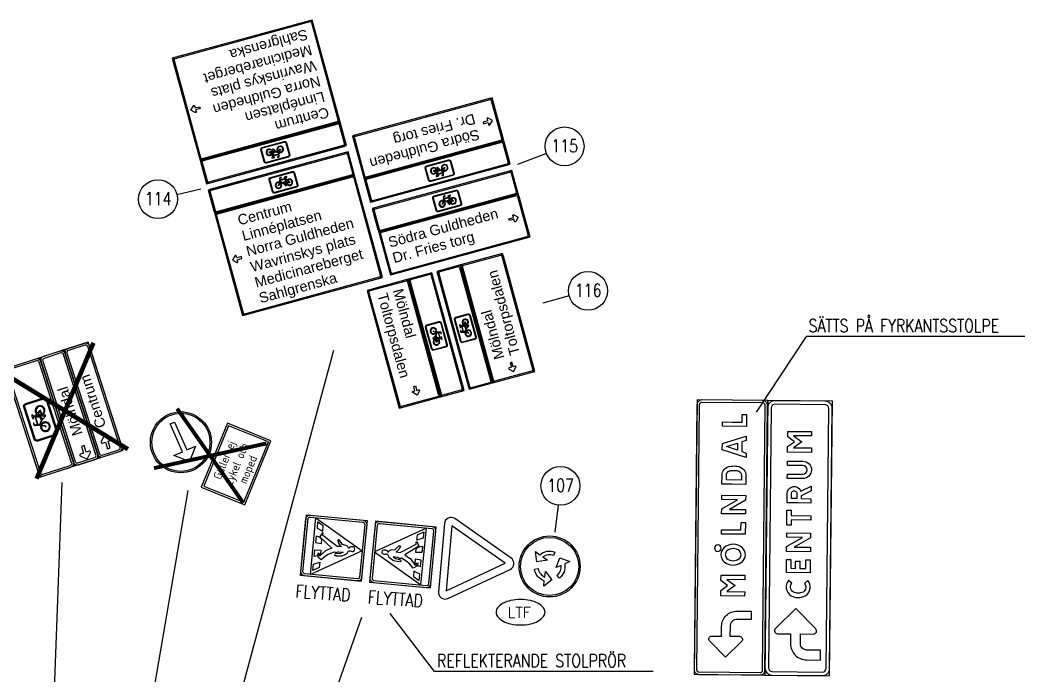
# Model space of a CAD drawing. Header units: metres. Extents: x 148128 to 148845, y 6395399 to 6395651.
# Drawn here: x 148208.1 to 148285.9, y 6395519.6 to 6395570.3 of the extents above; entities that cross this region are included whole.
import ezdxf
from ezdxf.enums import TextEntityAlignment as Align

# ---------------------------------------------------------------- set-up
doc = ezdxf.new("R2010")
doc.units = ezdxf.units.M
doc.layers.add('M-BEF-SKYLTAR', color=4, linetype='Continuous')
doc.layers.add('M-SKYLTAR', color=3, linetype='Continuous')
doc.styles.add('ISO', font='iso.shx', dxfattribs={"height": 2.5})
doc.styles.add('ROMAND', font='romand')
doc.styles.add('SIMPLEX8', font='simplex.shx', dxfattribs={"width": 0.8})
doc.styles.add('TRAFIKAN', font='')
doc.styles.get('TRAFIKAN').set_extended_font_data('Swis721 BdOul BT')

# ---------------------------------------------------------------- blocks, each defined once
blk = doc.blocks.new('Skyltnr')
at = {"color": 3, "transparency": 16777216}
blk.add_circle((0, 0), 1.506, dxfattribs=at)
at = {"color": 1, "transparency": 16777216, "style": 'SIMPLEX8', "width": 0.8}
blk.add_attdef('NR', text='', height=1, rotation=0, dxfattribs=at).set_placement((0.015, -0.459), align=Align.CENTER)
blk = doc.blocks.new('A$C2CAA603E')
for points in [[(0, 0), (5.471, -0.056), (5.688, 21.187), (0.218, 21.243)], [(5.471, -0.056), (10.475, -0.107), (10.692, 21.136), (5.688, 21.187)], [(2.957, 19.532), (3.706, 19.525), (3.712, 20.111), (4.049, 20.107), (4.039, 19.185), (2.194, 19.204), (2.198, 19.54)], [(9.076, 17.521), (9.072, 17.184), (7.227, 17.203), (7.231, 17.627), (7.756, 18.001), (7.239, 18.387), (7.244, 18.81), (9.089, 18.791), (9.085, 18.455), (7.692, 18.469), (8.327, 17.995), (7.683, 17.535)], [(2.181, 17.879), (4.032, 18.447), (4.028, 18.093), (3.691, 17.99), (3.683, 17.238), (4.018, 17.128), (4.015, 16.775), (2.176, 17.38)], [(3.348, 17.349), (2.504, 17.626), (3.353, 17.887)], [(2.125, 12.43), (2.129, 12.81), (3.363, 13.514), (2.136, 13.527), (2.139, 13.863), (3.985, 13.844), (3.981, 13.479), (2.721, 12.761), (3.974, 12.748), (3.97, 12.411)], [(7.513, 12.283), (9.022, 12.267), (9.019, 11.931), (7.51, 11.946), (7.506, 11.534), (7.169, 11.537), (7.181, 12.699), (7.517, 12.695)], [(2.872, 11.185), (3.621, 11.177), (3.627, 11.764), (3.963, 11.76), (3.954, 10.837), (2.109, 10.856), (2.112, 11.193)], [(7.148, 9.513), (7.152, 9.893), (8.386, 10.597), (7.16, 10.609), (7.163, 10.946), (9.008, 10.927), (9.005, 10.562), (7.745, 9.843), (8.997, 9.83), (8.994, 9.494)], [(7.132, 7.874), (7.142, 8.883), (7.478, 8.88), (7.471, 8.207), (7.841, 8.203), (7.846, 8.768), (8.183, 8.764), (8.177, 8.2), (8.644, 8.195), (8.651, 8.868), (8.987, 8.864), (8.977, 7.855)], [(3.908, 6.392), (3.905, 6.056), (2.06, 6.075), (2.064, 6.498), (2.589, 6.873), (2.072, 7.258), (2.076, 7.681), (3.921, 7.662), (3.918, 7.326), (2.525, 7.34), (3.16, 6.867), (2.515, 6.407)]]:
    blk.add_lwpolyline(points, close=True)
for points in [[(0.369, -0.004), (5.102, -0.052, 0.414214), (5.475, 0.313), (5.685, 20.818, 0.414214), (5.319, 21.191), (0.587, 21.239, 0.414214), (0.214, 20.874), (0.004, 0.369, 0.414214)], [(0.371, 0.181), (5.104, 0.132, 0.414214), (5.29, 0.315), (5.5, 20.82, 0.414214), (5.317, 21.006), (0.585, 21.055, 0.414214), (0.398, 20.872), (0.188, 0.367, 0.414214)], [(6.024, -0.062), (9.921, -0.102, 0.414214), (10.48, 0.446), (10.687, 20.582, 0.414214), (10.139, 21.141), (6.242, 21.181, 0.414214), (5.683, 20.633), (5.476, 0.498, 0.414214)], [(6.027, 0.215), (9.924, 0.175, 0.414214), (10.204, 0.449), (10.41, 20.585, 0.414214), (10.136, 20.865), (6.239, 20.905, 0.414214), (5.959, 20.631), (5.753, 0.495, 0.414214)], [(8.411, 16.166), (7.217, 16.178), (7.22, 16.514), (8.414, 16.502, -1), (8.4, 15.156), (7.206, 15.168), (7.21, 15.505), (8.404, 15.492, 1)], [(2.148, 14.721), (2.156, 15.426, -0.181102), (2.312, 15.848, -0.204724), (2.836, 16.114, -0.062992), (3.335, 16.109, -0.188976), (3.842, 15.832, -0.188976), (4.001, 15.407), (3.994, 14.702), (2.908, 14.713)], [(3.66, 15.042), (2.488, 15.054), (2.492, 15.425, -0.184923), (2.568, 15.63, -0.211264), (2.865, 15.779, -0.064681), (3.291, 15.775, -0.193162), (3.588, 15.611, -0.194432), (3.664, 15.412)], [(9.046, 14.574), (9.042, 14.194), (8.289, 13.811), (8.287, 13.605), (9.036, 13.597), (9.032, 13.261), (8.055, 13.271), (7.187, 13.279), (7.194, 13.996, -0.83831), (8.259, 14.174)], [(7.95, 13.608), (7.527, 13.613), (7.531, 13.992, -1), (7.954, 13.988)], [(2.076, 9.771, 1), (1.566, 9.776, 1)], [(3.715, 8.712, 0.212598), (3.959, 9.252, 0.212598), (3.726, 9.798, 0.181102), (3.023, 10.065, 0.181102), (2.315, 9.812, 0.212598), (2.071, 9.272, 0.212598), (2.304, 8.726, 0.181102), (3.007, 8.459, 0.181102)], [(2.536, 9.558, 0.210932), (2.407, 9.268, 0.210932), (2.53, 8.976, 0.180063), (3.01, 8.795, 0.180063), (3.494, 8.966, 0.210932), (3.623, 9.256, 0.210932), (3.5, 9.548, 0.180063), (3.02, 9.729, 0.180063)], [(7.301, 7.264, 0.204724), (7.11, 6.669, 0.228346), (7.516, 6.068, 0.125984), (8.036, 5.943, 0.125984), (8.58, 6.068, 0.251969), (8.977, 6.661, 0.204724), (8.799, 7.249), (8.541, 7.032, -0.206011), (8.642, 6.695, -0.252202), (8.424, 6.366, -0.127535), (8.038, 6.28, -0.125843), (7.68, 6.362, -0.220223), (7.444, 6.709, -0.199847), (7.555, 7.044)], [(1.201, 2.569, -0.668179), (1.368, 2.961), (2.115, 2.953), (2.122, 3.713, -0.414214), (3.329, 4.895), (4.414, 4.884), (4.407, 4.232), (3.322, 4.243, 0.414214), (2.774, 3.706), (2.766, 2.946), (3.513, 2.939, -0.668179), (3.671, 2.544), (2.424, 1.321)], [(7.863, 5.084), (6.286, 3.54, 0.668179), (6.445, 3.145), (7.463, 3.134), (7.455, 2.375, 0.414214), (8.691, 1.113), (9.776, 1.102), (9.784, 1.862), (8.698, 1.873, -0.414214), (8.215, 2.367), (8.223, 3.127), (9.241, 3.116, 0.668179), (9.408, 3.508)]]:
    blk.add_lwpolyline(points, format="xyb", close=True)
blk = doc.blocks.new('*U21')
for points in [[(0.194, 9.333), (0.194, 7.445), (11.416, 7.445), (11.416, 9.333)], [(0.194, 7.445), (0.194, -0.746), (11.416, -0.746), (11.416, 7.445)]]:
    blk.add_lwpolyline(points, close=True)
for points in [[(0.194, 9.125), (0.194, 7.653, 0.414214), (0.402, 7.445), (11.208, 7.445, 0.414214), (11.416, 7.653), (11.416, 9.125, 0.414214), (11.208, 9.333), (0.402, 9.333, 0.414214)], [(0.29, 9.125), (0.29, 7.653, 0.414214), (0.402, 7.541), (11.208, 7.541, 0.414214), (11.32, 7.653), (11.32, 9.125, 0.414214), (11.208, 9.237), (0.402, 9.237, 0.414214)], [(6.123, 8.221), (6.169, 8.224, 0.906736), (6.661, 8.241), (6.672, 8.24, 0.433048), (6.414, 8.515, 0.116459), (6.299, 8.488), (6.228, 8.61), (6.254, 8.669), (6.326, 8.701, 0.804445), (6.316, 8.747, 0.009204), (6.138, 8.75, 0.801357), (6.13, 8.717, 0.02244), (6.225, 8.67), (6.199, 8.612), (5.752, 8.612), (5.786, 8.695, -0.669289), (5.846, 8.777), (5.846, 8.776), (5.895, 8.764), (5.908, 8.761), (5.915, 8.787), (5.901, 8.791), (5.853, 8.803), (5.853, 8.803, 0.606183), (5.756, 8.694), (5.668, 8.477, 0.133919), (5.537, 8.515), (5.537, 8.504, 1.642915), (5.734, 8.111), (5.742, 8.105, 0.406999), (5.691, 8.462), (5.706, 8.499), (5.977, 8.263, 0.590091), (6.055, 8.153), (6.071, 8.101), (6.054, 8.101), (6.054, 8.073), (6.124, 8.073), (6.124, 8.101), (6.1, 8.101), (6.081, 8.161, 0.253943)], [(6.043, 8.356), (6.043, 8.383), (5.973, 8.383), (5.973, 8.356), (5.993, 8.356), (6.011, 8.298, 0.069255), (5.993, 8.285), (5.717, 8.526), (5.741, 8.585), (6.187, 8.585), (6.062, 8.305, 0.083293), (6.037, 8.306), (6.022, 8.356)], [(6.214, 8.579), (6.275, 8.474, 0.20929), (6.16, 8.302, 0.04961), (6.156, 8.251), (6.121, 8.249, 0.189784), (6.088, 8.294), (6.211, 8.572)], [(5.627, 8.302, -0.315235), (5.534, 8.243, -1.002277), (5.534, 8.27, 0.30119), (5.6, 8.308), (5.648, 8.429, 28.997439), (5.671, 8.412), (5.627, 8.302)], [(6.39, 8.274), (6.301, 8.43, 0.255727), (6.207, 8.254), (6.386, 8.266)], [(6.415, 8.286, -1.581382), (6.391, 8.239), (6.21, 8.227, 3.050549), (6.324, 8.443)], [(0.194, 7.237), (0.194, -0.538, 0.414214), (0.402, -0.746), (11.208, -0.746, 0.414214), (11.416, -0.538), (11.416, 7.237, 0.414214), (11.208, 7.445), (0.402, 7.445, 0.414214)], [(0.29, 7.237), (0.29, -0.538, 0.414214), (0.402, -0.65), (11.208, -0.65, 0.414214), (11.32, -0.538), (11.32, 7.237, 0.414214), (11.208, 7.349), (0.402, 7.349, 0.414214)], [(0.859, 3.885), (0.584, 3.61), (0.859, 3.336, 0.668179), (0.946, 3.372), (0.946, 3.538), (1.307, 3.538), (1.307, 3.683), (0.946, 3.683), (0.946, 3.848, 0.668179)]]:
    blk.add_lwpolyline(points, format="xyb", close=True)
at = {"flags": 128}
for points in [[(4.948, 7.895), (4.948, 8.859, -0.414214), (5.098, 9.009), (6.84, 9.009, -0.414214), (6.99, 8.859), (6.99, 7.895, -0.414214), (6.84, 7.745), (5.098, 7.745, -0.414214)], [(4.998, 7.895), (4.998, 8.859, -0.414214), (5.098, 8.959), (6.84, 8.959, -0.414214), (6.94, 8.859), (6.94, 7.895, -0.414214), (6.84, 7.795), (5.098, 7.795, -0.414214)]]:
    blk.add_lwpolyline(points, format="xyb", close=True, dxfattribs=at)
at = {"style": 'TRAFIKAN'}
for tag, p in [('1', (1.789, 6.054)), ('2', (1.789, 4.804)), ('3', (1.789, 3.554)), ('4', (1.789, 2.304)), ('5', (1.789, 1.054)), ('6', (1.789, -0.196))]:
    blk.add_attdef(tag, p, '', height=0.8, dxfattribs=at)
blk = doc.blocks.new('*U30')
for points in [[(1.272, 9.333), (1.272, 7.445), (10.719, 7.445), (10.719, 9.333)], [(1.272, 7.445), (1.272, 4.129), (10.719, 4.129), (10.719, 7.445)]]:
    blk.add_lwpolyline(points, close=True)
for points in [[(1.272, 9.125), (1.272, 7.653, 0.414214), (1.48, 7.445), (10.511, 7.445, 0.414214), (10.719, 7.653), (10.719, 9.125, 0.414214), (10.511, 9.333), (1.48, 9.333, 0.414214)], [(1.368, 9.125), (1.368, 7.653, 0.414214), (1.48, 7.541), (10.511, 7.541, 0.414214), (10.623, 7.653), (10.623, 9.125, 0.414214), (10.511, 9.237), (1.48, 9.237, 0.414214)], [(6.237, 8.221), (6.283, 8.224, 0.906736), (6.775, 8.241), (6.786, 8.24, 0.433048), (6.528, 8.515, 0.116459), (6.413, 8.488), (6.342, 8.61), (6.368, 8.669), (6.44, 8.701, 0.804445), (6.43, 8.747, 0.009204), (6.252, 8.75, 0.801357), (6.244, 8.717, 0.02244), (6.339, 8.67), (6.313, 8.612), (5.866, 8.612), (5.899, 8.695, -0.669289), (5.96, 8.777), (5.96, 8.776), (6.009, 8.764), (6.022, 8.761), (6.029, 8.787), (6.015, 8.791), (5.967, 8.803), (5.967, 8.803, 0.606183), (5.87, 8.694), (5.782, 8.477, 0.133919), (5.651, 8.515), (5.651, 8.504, 1.642915), (5.848, 8.111), (5.856, 8.105, 0.406999), (5.805, 8.462), (5.82, 8.499), (6.091, 8.263, 0.590091), (6.169, 8.153), (6.185, 8.101), (6.168, 8.101), (6.168, 8.073), (6.238, 8.073), (6.238, 8.101), (6.214, 8.101), (6.195, 8.161, 0.253943)], [(6.157, 8.356), (6.157, 8.383), (6.087, 8.383), (6.087, 8.356), (6.107, 8.356), (6.125, 8.298, 0.069255), (6.107, 8.285), (5.831, 8.526), (5.855, 8.585), (6.301, 8.585), (6.176, 8.305, 0.083293), (6.151, 8.306), (6.136, 8.356)], [(6.328, 8.579), (6.389, 8.474, 0.20929), (6.274, 8.302, 0.04961), (6.27, 8.251), (6.235, 8.249, 0.189784), (6.202, 8.294), (6.325, 8.572)], [(5.741, 8.302, -0.315235), (5.648, 8.243, -1.002277), (5.648, 8.27, 0.30119), (5.714, 8.308), (5.762, 8.429, 28.997439), (5.785, 8.412), (5.741, 8.302)], [(6.504, 8.274), (6.415, 8.43, 0.255727), (6.321, 8.254), (6.5, 8.266)], [(6.529, 8.286, -1.581382), (6.505, 8.239), (6.324, 8.227, 3.050549), (6.438, 8.443)], [(1.272, 7.237), (1.272, 4.337, 0.414214), (1.48, 4.129), (10.511, 4.129, 0.414214), (10.719, 4.337), (10.719, 7.237, 0.414214), (10.511, 7.445), (1.48, 7.445, 0.414214)], [(1.368, 7.237), (1.368, 4.337, 0.414214), (1.48, 4.225), (10.511, 4.225, 0.414214), (10.623, 4.337), (10.623, 7.237, 0.414214), (10.511, 7.349), (1.48, 7.349, 0.414214)], [(9.834, 6.005), (10.108, 5.731), (9.834, 5.457, -0.668179), (9.747, 5.493), (9.747, 5.659), (9.386, 5.659), (9.386, 5.803), (9.747, 5.803), (9.747, 5.969, -0.668179)]]:
    blk.add_lwpolyline(points, format="xyb", close=True)
at = {"flags": 128}
for points in [[(5.062, 7.895), (5.062, 8.859, -0.414214), (5.212, 9.009), (6.954, 9.009, -0.414214), (7.104, 8.859), (7.104, 7.895, -0.414214), (6.954, 7.745), (5.212, 7.745, -0.414214)], [(5.112, 7.895), (5.112, 8.859, -0.414214), (5.212, 8.959), (6.954, 8.959, -0.414214), (7.054, 8.859), (7.054, 7.895, -0.414214), (6.954, 7.795), (5.212, 7.795, -0.414214)]]:
    blk.add_lwpolyline(points, format="xyb", close=True, dxfattribs=at)
at = {"style": 'TRAFIKAN'}
for tag, p in [('1', (1.789, 6.054)), ('2', (1.789, 4.804)), ('3', (1.789, 3.554)), ('4', (1.789, 2.304)), ('5', (1.789, 1.054)), ('6', (1.789, -0.196))]:
    blk.add_attdef(tag, p, '', height=0.8, dxfattribs=at)
blk = doc.blocks.new('*U25')
for points in [[(1.272, 9.333), (1.272, 7.445), (12.471, 7.445), (12.471, 9.333)], [(1.272, 7.445), (1.272, 4), (12.471, 4), (12.471, 7.445)]]:
    blk.add_lwpolyline(points, close=True)
for points in [[(1.272, 9.125), (1.272, 7.653, 0.414214), (1.48, 7.445), (12.263, 7.445, 0.414214), (12.471, 7.653), (12.471, 9.125, 0.414214), (12.263, 9.333), (1.48, 9.333, 0.414214)], [(1.368, 9.125), (1.368, 7.653, 0.414214), (1.48, 7.541), (12.263, 7.541, 0.414214), (12.375, 7.653), (12.375, 9.125, 0.414214), (12.263, 9.237), (1.48, 9.237, 0.414214)], [(7.173, 8.221), (7.219, 8.224, 0.906736), (7.711, 8.241), (7.722, 8.24, 0.433048), (7.464, 8.515, 0.116459), (7.349, 8.488), (7.278, 8.61), (7.304, 8.669), (7.376, 8.701, 0.804445), (7.366, 8.747, 0.009204), (7.188, 8.75, 0.801357), (7.18, 8.717, 0.02244), (7.275, 8.67), (7.249, 8.612), (6.802, 8.612), (6.836, 8.695, -0.669289), (6.896, 8.777), (6.896, 8.776), (6.945, 8.764), (6.958, 8.761), (6.965, 8.787), (6.951, 8.791), (6.903, 8.803), (6.903, 8.803, 0.606183), (6.806, 8.694), (6.718, 8.477, 0.133919), (6.588, 8.515), (6.588, 8.504, 1.642915), (6.784, 8.111), (6.792, 8.105, 0.406999), (6.741, 8.462), (6.756, 8.499), (7.027, 8.263, 0.590091), (7.105, 8.153), (7.121, 8.101), (7.104, 8.101), (7.104, 8.073), (7.174, 8.073), (7.174, 8.101), (7.15, 8.101), (7.131, 8.161, 0.253943)], [(7.093, 8.356), (7.093, 8.383), (7.023, 8.383), (7.023, 8.356), (7.043, 8.356), (7.061, 8.298, 0.069255), (7.044, 8.285), (6.767, 8.526), (6.791, 8.585), (7.237, 8.585), (7.112, 8.305, 0.083293), (7.087, 8.306), (7.072, 8.356)], [(7.264, 8.579), (7.325, 8.474, 0.20929), (7.21, 8.302, 0.04961), (7.206, 8.251), (7.171, 8.249, 0.189784), (7.138, 8.294), (7.261, 8.572)], [(6.677, 8.302, -0.315235), (6.584, 8.243, -1.002277), (6.584, 8.27, 0.30119), (6.65, 8.308), (6.699, 8.429, 28.997439), (6.721, 8.412), (6.677, 8.302)], [(7.44, 8.274), (7.351, 8.43, 0.255727), (7.257, 8.254), (7.436, 8.266)], [(7.465, 8.286, -1.581382), (7.441, 8.239), (7.26, 8.227, 3.050549), (7.374, 8.443)], [(1.272, 7.237), (1.272, 4.208, 0.414214), (1.48, 4), (12.263, 4, 0.414214), (12.471, 4.208), (12.471, 7.237, 0.414214), (12.263, 7.445), (1.48, 7.445, 0.414214)], [(1.368, 7.237), (1.368, 4.208, 0.414214), (1.48, 4.096), (12.263, 4.096, 0.414214), (12.375, 4.208), (12.375, 7.237, 0.414214), (12.263, 7.349), (1.48, 7.349, 0.414214)], [(11.717, 5.989), (11.991, 5.715), (11.717, 5.44, -0.668179), (11.63, 5.477), (11.63, 5.642), (11.268, 5.642), (11.268, 5.787), (11.63, 5.787), (11.63, 5.953, -0.668179)]]:
    blk.add_lwpolyline(points, format="xyb", close=True)
at = {"flags": 128}
for points in [[(5.998, 7.895), (5.998, 8.859, -0.414214), (6.148, 9.009), (7.89, 9.009, -0.414214), (8.04, 8.859), (8.04, 7.895, -0.414214), (7.89, 7.745), (6.148, 7.745, -0.414214)], [(6.048, 7.895), (6.048, 8.859, -0.414214), (6.148, 8.959), (7.89, 8.959, -0.414214), (7.99, 8.859), (7.99, 7.895, -0.414214), (7.89, 7.795), (6.148, 7.795, -0.414214)]]:
    blk.add_lwpolyline(points, format="xyb", close=True, dxfattribs=at)
at = {"style": 'TRAFIKAN'}
for tag, p in [('1', (1.789, 6.054)), ('2', (1.789, 4.804)), ('3', (1.789, 3.554)), ('4', (1.789, 2.304)), ('5', (1.789, 1.054)), ('6', (1.789, -0.196))]:
    blk.add_attdef(tag, p, '', height=0.8, dxfattribs=at)
blk = doc.blocks.new('*U31')
for points in [[(0.156, 9.333), (0.156, 7.445), (9.62, 7.445), (9.62, 9.333)], [(0.156, 7.445), (0.156, 4.063), (9.62, 4.063), (9.62, 7.445)]]:
    blk.add_lwpolyline(points, close=True)
for points in [[(0.156, 9.125), (0.156, 7.653, 0.414214), (0.364, 7.445), (9.412, 7.445, 0.414214), (9.62, 7.653), (9.62, 9.125, 0.414214), (9.412, 9.333), (0.364, 9.333, 0.414214)], [(0.252, 9.125), (0.252, 7.653, 0.414214), (0.364, 7.541), (9.412, 7.541, 0.414214), (9.524, 7.653), (9.524, 9.125, 0.414214), (9.412, 9.237), (0.364, 9.237, 0.414214)], [(4.946, 8.215), (4.992, 8.218, 0.906736), (5.484, 8.235), (5.495, 8.234, 0.433048), (5.237, 8.509, 0.116459), (5.122, 8.481), (5.051, 8.604), (5.077, 8.662), (5.149, 8.695, 0.804445), (5.139, 8.741, 0.009204), (4.961, 8.744, 0.801357), (4.952, 8.711, 0.02244), (5.048, 8.664), (5.022, 8.606), (4.575, 8.606), (4.608, 8.689, -0.669289), (4.669, 8.77), (4.669, 8.77), (4.718, 8.758), (4.731, 8.755), (4.738, 8.781), (4.724, 8.785), (4.676, 8.797), (4.676, 8.797, 0.606183), (4.578, 8.688), (4.491, 8.471, 0.133919), (4.36, 8.509), (4.36, 8.498, 1.642915), (4.556, 8.105), (4.565, 8.099, 0.406999), (4.514, 8.455), (4.529, 8.492), (4.8, 8.257, 0.590091), (4.878, 8.147), (4.894, 8.094), (4.877, 8.094), (4.877, 8.067), (4.947, 8.067), (4.947, 8.094), (4.923, 8.094), (4.904, 8.155, 0.253943)], [(4.866, 8.35), (4.866, 8.377), (4.796, 8.377), (4.796, 8.35), (4.816, 8.35), (4.834, 8.291, 0.069255), (4.816, 8.279), (4.54, 8.519), (4.564, 8.579), (5.01, 8.579), (4.885, 8.298, 0.083293), (4.86, 8.3), (4.845, 8.35)], [(5.037, 8.573), (5.098, 8.468, 0.20929), (4.983, 8.296, 0.04961), (4.979, 8.245), (4.944, 8.242, 0.189784), (4.911, 8.288), (5.034, 8.566)], [(4.45, 8.296, -0.315235), (4.357, 8.236, -1.002277), (4.357, 8.264, 0.30119), (4.422, 8.302), (4.471, 8.423, 28.997439), (4.494, 8.406), (4.45, 8.296)], [(5.213, 8.268), (5.123, 8.423, 0.255727), (5.03, 8.248), (5.209, 8.26)], [(5.238, 8.28, -1.581382), (5.214, 8.233), (5.032, 8.221, 3.050549), (5.147, 8.437)], [(0.156, 7.237), (0.156, 4.271, 0.414214), (0.364, 4.063), (9.412, 4.063, 0.414214), (9.62, 4.271), (9.62, 7.237, 0.414214), (9.412, 7.445), (0.364, 7.445, 0.414214)], [(0.252, 7.237), (0.252, 4.271, 0.414214), (0.364, 4.159), (9.412, 4.159, 0.414214), (9.524, 4.271), (9.524, 7.237, 0.414214), (9.412, 7.349), (0.364, 7.349, 0.414214)], [(0.857, 5.932), (0.583, 5.658), (0.857, 5.384, 0.668179), (0.944, 5.42), (0.944, 5.586), (1.306, 5.586), (1.306, 5.73), (0.944, 5.73), (0.944, 5.896, 0.668179)]]:
    blk.add_lwpolyline(points, format="xyb", close=True)
at = {"flags": 128}
for points in [[(3.771, 7.889), (3.771, 8.853, -0.414214), (3.921, 9.003), (5.663, 9.003, -0.414214), (5.813, 8.853), (5.813, 7.889, -0.414214), (5.663, 7.739), (3.921, 7.739, -0.414214)], [(3.821, 7.889), (3.821, 8.853, -0.414214), (3.921, 8.953), (5.663, 8.953, -0.414214), (5.763, 8.853), (5.763, 7.889, -0.414214), (5.663, 7.789), (3.921, 7.789, -0.414214)]]:
    blk.add_lwpolyline(points, format="xyb", close=True, dxfattribs=at)
at = {"style": 'TRAFIKAN'}
for tag, p in [('1', (1.789, 6.054)), ('2', (1.789, 4.804)), ('3', (1.789, 3.554)), ('4', (1.789, 2.304)), ('5', (1.789, 1.054)), ('6', (1.789, -0.196))]:
    blk.add_attdef(tag, p, '', height=0.8, dxfattribs=at)
blk = doc.blocks.new('*U23')
for points in [[(0.096, 9.333), (0.096, 7.445), (11.294, 7.445), (11.294, 9.333)], [(0.096, 7.445), (0.096, 4), (11.294, 4), (11.294, 7.445)]]:
    blk.add_lwpolyline(points, close=True)
for points in [[(0.096, 9.125), (0.096, 7.653, 0.414214), (0.304, 7.445), (11.086, 7.445, 0.414214), (11.294, 7.653), (11.294, 9.125, 0.414214), (11.086, 9.333), (0.304, 9.333, 0.414214)], [(0.192, 9.125), (0.192, 7.653, 0.414214), (0.304, 7.541), (11.086, 7.541, 0.414214), (11.198, 7.653), (11.198, 9.125, 0.414214), (11.086, 9.237), (0.304, 9.237, 0.414214)], [(5.647, 8.225), (5.694, 8.228, 0.906736), (6.186, 8.245), (6.196, 8.244, 0.433048), (5.939, 8.518, 0.116459), (5.823, 8.491), (5.753, 8.613), (5.779, 8.672), (5.851, 8.705, 0.804445), (5.841, 8.751, 0.009204), (5.663, 8.753, 0.801357), (5.654, 8.72, 0.02244), (5.75, 8.674), (5.724, 8.616), (5.277, 8.616), (5.31, 8.698, -0.669289), (5.371, 8.78), (5.371, 8.78), (5.419, 8.768), (5.433, 8.764), (5.439, 8.791), (5.426, 8.794), (5.377, 8.807), (5.377, 8.807, 0.606183), (5.28, 8.698), (5.193, 8.481, 0.133919), (5.062, 8.518), (5.062, 8.508, 1.642915), (5.258, 8.115), (5.267, 8.108, 0.406999), (5.216, 8.465), (5.231, 8.502), (5.502, 8.266, 0.590091), (5.58, 8.157), (5.596, 8.104), (5.579, 8.104), (5.579, 8.077), (5.649, 8.077), (5.649, 8.104), (5.624, 8.104), (5.606, 8.164, 0.253943)], [(5.568, 8.359), (5.568, 8.387), (5.498, 8.387), (5.498, 8.359), (5.518, 8.359), (5.535, 8.301, 0.069255), (5.518, 8.289), (5.242, 8.529), (5.266, 8.588), (5.712, 8.588), (5.587, 8.308, 0.083293), (5.562, 8.309), (5.546, 8.359)], [(5.739, 8.582), (5.8, 8.478, 0.20929), (5.685, 8.305, 0.04961), (5.681, 8.255), (5.645, 8.252, 0.189784), (5.612, 8.298), (5.736, 8.576)], [(5.151, 8.305, -0.315235), (5.059, 8.246, -1.002277), (5.059, 8.273, 0.30119), (5.124, 8.311), (5.173, 8.433, 28.997439), (5.196, 8.415), (5.151, 8.305)], [(5.915, 8.278), (5.825, 8.433, 0.255727), (5.732, 8.258), (5.911, 8.27)], [(5.94, 8.29, -1.581382), (5.916, 8.242), (5.734, 8.23, 3.050549), (5.849, 8.447)], [(0.096, 7.237), (0.096, 4.208, 0.414214), (0.304, 4), (11.086, 4, 0.414214), (11.294, 4.208), (11.294, 7.237, 0.414214), (11.086, 7.445), (0.304, 7.445, 0.414214)], [(0.192, 7.237), (0.192, 4.208, 0.414214), (0.304, 4.096), (11.086, 4.096, 0.414214), (11.198, 4.208), (11.198, 7.237, 0.414214), (11.086, 7.349), (0.304, 7.349, 0.414214)], [(0.81, 5.979), (0.536, 5.705), (0.81, 5.431, 0.668179), (0.897, 5.467), (0.897, 5.633), (1.259, 5.633), (1.259, 5.777), (0.897, 5.777), (0.897, 5.943, 0.668179)]]:
    blk.add_lwpolyline(points, format="xyb", close=True)
at = {"flags": 128}
for points in [[(4.473, 7.898), (4.473, 8.863, -0.414214), (4.623, 9.013), (6.364, 9.013, -0.414214), (6.514, 8.863), (6.514, 7.898, -0.414214), (6.364, 7.748), (4.623, 7.748, -0.414214)], [(4.523, 7.898), (4.523, 8.863, -0.414214), (4.623, 8.963), (6.364, 8.963, -0.414214), (6.464, 8.863), (6.464, 7.898, -0.414214), (6.364, 7.798), (4.623, 7.798, -0.414214)]]:
    blk.add_lwpolyline(points, format="xyb", close=True, dxfattribs=at)
at = {"style": 'TRAFIKAN'}
for tag, p in [('1', (1.789, 6.054)), ('2', (1.789, 4.804)), ('3', (1.789, 3.554)), ('4', (1.789, 2.304)), ('5', (1.789, 1.054)), ('6', (1.789, -0.196))]:
    blk.add_attdef(tag, p, '', height=0.8, dxfattribs=at)
blk = doc.blocks.new('*U24')
for points in [[(1.15, 9.333), (1.15, 7.445), (12.372, 7.445), (12.372, 9.333)], [(1.15, 7.445), (1.15, -0.746), (12.372, -0.746), (12.372, 7.445)]]:
    blk.add_lwpolyline(points, close=True)
for points in [[(1.15, 9.125), (1.15, 7.653, 0.414214), (1.358, 7.445), (12.164, 7.445, 0.414214), (12.372, 7.653), (12.372, 9.125, 0.414214), (12.164, 9.333), (1.358, 9.333, 0.414214)], [(1.246, 9.125), (1.246, 7.653, 0.414214), (1.358, 7.541), (12.164, 7.541, 0.414214), (12.276, 7.653), (12.276, 9.125, 0.414214), (12.164, 9.237), (1.358, 9.237, 0.414214)], [(6.75, 8.221), (6.796, 8.224, 0.906736), (7.288, 8.241), (7.298, 8.24, 0.433048), (7.041, 8.515, 0.116459), (6.926, 8.488), (6.855, 8.61), (6.881, 8.669), (6.953, 8.701, 0.804445), (6.943, 8.747, 0.009204), (6.765, 8.75, 0.801357), (6.756, 8.717, 0.02244), (6.852, 8.67), (6.826, 8.612), (6.379, 8.612), (6.412, 8.695, -0.669289), (6.473, 8.777), (6.473, 8.776), (6.521, 8.764), (6.535, 8.761), (6.541, 8.787), (6.528, 8.791), (6.48, 8.803), (6.479, 8.803, 0.606183), (6.382, 8.694), (6.295, 8.477, 0.133919), (6.164, 8.515), (6.164, 8.504, 1.642915), (6.36, 8.111), (6.369, 8.105, 0.406999), (6.318, 8.462), (6.333, 8.499), (6.604, 8.263, 0.590091), (6.682, 8.153), (6.698, 8.101), (6.681, 8.101), (6.681, 8.073), (6.751, 8.073), (6.751, 8.101), (6.726, 8.101), (6.708, 8.161, 0.253943)], [(6.67, 8.356), (6.67, 8.383), (6.6, 8.383), (6.6, 8.356), (6.62, 8.356), (6.637, 8.298, 0.069255), (6.62, 8.285), (6.344, 8.526), (6.368, 8.585), (6.814, 8.585), (6.689, 8.305, 0.083293), (6.664, 8.306), (6.648, 8.356)], [(6.841, 8.579), (6.902, 8.474, 0.20929), (6.787, 8.302, 0.04961), (6.783, 8.251), (6.748, 8.249, 0.189784), (6.714, 8.294), (6.838, 8.572)], [(6.253, 8.302, -0.315235), (6.161, 8.243, -1.002277), (6.161, 8.27, 0.30119), (6.226, 8.308), (6.275, 8.429, 28.997439), (6.298, 8.412), (6.253, 8.302)], [(7.017, 8.274), (6.927, 8.43, 0.255727), (6.834, 8.254), (7.013, 8.266)], [(7.042, 8.286, -1.581382), (7.018, 8.239), (6.836, 8.227, 3.050549), (6.951, 8.443)], [(1.15, 7.237), (1.15, -0.538, 0.414214), (1.358, -0.746), (12.164, -0.746, 0.414214), (12.372, -0.538), (12.372, 7.237, 0.414214), (12.164, 7.445), (1.358, 7.445, 0.414214)], [(1.246, 7.237), (1.246, -0.538, 0.414214), (1.358, -0.65), (12.164, -0.65, 0.414214), (12.276, -0.538), (12.276, 7.237, 0.414214), (12.164, 7.349), (1.358, 7.349, 0.414214)], [(11.765, 3.776), (12.039, 3.502), (11.765, 3.228, -0.668179), (11.677, 3.264), (11.677, 3.43), (11.316, 3.43), (11.316, 3.574), (11.677, 3.574), (11.677, 3.74, -0.668179)]]:
    blk.add_lwpolyline(points, format="xyb", close=True)
at = {"flags": 128}
for points in [[(5.575, 7.895), (5.575, 8.859, -0.414214), (5.725, 9.009), (7.466, 9.009, -0.414214), (7.616, 8.859), (7.616, 7.895, -0.414214), (7.466, 7.745), (5.725, 7.745, -0.414214)], [(5.625, 7.895), (5.625, 8.859, -0.414214), (5.725, 8.959), (7.466, 8.959, -0.414214), (7.566, 8.859), (7.566, 7.895, -0.414214), (7.466, 7.795), (5.725, 7.795, -0.414214)]]:
    blk.add_lwpolyline(points, format="xyb", close=True, dxfattribs=at)
at = {"style": 'TRAFIKAN'}
for tag, p in [('1', (1.789, 6.054)), ('2', (1.789, 4.804)), ('3', (1.789, 3.554)), ('4', (1.789, 2.304)), ('5', (1.789, 1.054)), ('6', (1.789, -0.196))]:
    blk.add_attdef(tag, p, '', height=0.8, dxfattribs=at)
blk = doc.blocks.new('LTF')
at = {"layer": 'M-SKYLTAR', "color": 1}
blk.add_line((2.527, 0.01), (2.527, 0.01), dxfattribs=at)
for centre, radius, start, end in [((1.076, -0.892), 1.529, 102.1591, 117.482), ((1.264, -1.766), 2.423, 90, 102.1591), ((1.264, -1.766), 2.423, 77.8409, 90), ((1.453, -0.892), 1.529, 62.518, 77.8409), ((0.361, 0), 0.361, 141.4694, 180), ((0.79, -0.342), 0.909, 117.482, 141.4694), ((1.739, -0.342), 0.909, 38.5306, 62.518), ((2.168, 0), 0.361, 0, 38.5306), ((2.168, 0), 0.361, 321.4694, 0), ((0.361, 0), 0.361, 180, 218.5306), ((0.79, 0.342), 0.909, 218.5306, 242.518), ((1.076, 0.892), 1.529, 242.518, 257.8409), ((1.453, 0.892), 1.529, 282.1591, 297.482), ((1.739, 0.342), 0.909, 297.482, 321.4694), ((1.264, 1.766), 2.423, 257.8409, 270), ((1.264, 1.766), 2.423, 270, 282.1591)]:
    blk.add_arc(centre, radius, start, end, dxfattribs=at)
at = {"layer": 'M-SKYLTAR', "style": 'ROMAND'}
blk.add_text('LTF', height=0.5544, dxfattribs=at).set_placement((0.599, -0.291))
blk = doc.blocks.new('T22.3')
for points in [[(0, 8.43), (0, 0), (12.4, 0), (12.4, 8.43)], [(0.36, 8.08), (0.36, 0.36), (12.04, 0.36), (12.04, 8.08)]]:
    blk.add_lwpolyline(points, close=True)
at = {"style": 'ISO'}
blk.add_attdef('Nr', text='', height=3, dxfattribs=at).set_placement((5.24, 8.47), align=Align.BOTTOM_CENTER)
for tag, p in [('1 rad', (6.06, 5.68)), ('2 rad', (6.27, 3.38)), ('3 rad', (6.08, 1.12))]:
    blk.add_attdef(tag, text='', height=1.5, dxfattribs=at).set_placement(p, align=Align.CENTER)
blk = doc.blocks.new('A$C5B286DB4')
at = {"layer": 'M-BEF-SKYLTAR'}
for points in [[(2.172, 1.028), (3.064, 1.45), (1.181, 5.427), (0.29, 5.005)], [(1.28, 0.606), (2.172, 1.028), (0.29, 5.005), (-0.602, 4.583)], [(0, 0), (1.28, 0.606), (-0.602, 4.583), (-1.882, 3.977)]]:
    blk.add_lwpolyline(points, close=True, dxfattribs=at)
for points in [[(2.313, 1.095), (2.923, 1.383, 0.414214), (2.997, 1.591), (1.248, 5.286, 0.414214), (1.04, 5.36), (0.431, 5.072, 0.414214), (0.356, 4.864), (2.105, 1.169, 0.414214)], [(2.282, 1.16), (2.892, 1.448, 0.414214), (2.932, 1.56), (1.183, 5.255, 0.414214), (1.071, 5.295), (0.461, 5.007, 0.414214), (0.421, 4.895), (2.17, 1.2, 0.414214)], [(1.421, 0.673), (2.031, 0.961, 0.414214), (2.105, 1.169), (0.356, 4.864, 0.414214), (0.149, 4.938), (-0.461, 4.65, 0.414214), (-0.536, 4.442), (1.213, 0.747, 0.414214)], [(1.39, 0.738), (2, 1.026, 0.414214), (2.04, 1.138), (0.291, 4.833, 0.414214), (0.179, 4.873), (-0.431, 4.584, 0.414214), (-0.471, 4.473), (1.278, 0.778, 0.414214)], [(0.141, 0.067), (1.139, 0.539, 0.414214), (1.213, 0.747), (-0.536, 4.442, 0.414214), (-0.743, 4.516), (-1.741, 4.044, 0.414214), (-1.816, 3.836), (-0.067, 0.141, 0.414214)], [(0.11, 0.132), (1.108, 0.604, 0.414214), (1.148, 0.716), (-0.601, 4.411, 0.414214), (-0.713, 4.451), (-1.711, 3.979, 0.414214), (-1.751, 3.867), (-0.002, 0.172, 0.414214)], [(-0.202, 2.374), (-0.219, 2.405, 0.906736), (-0.388, 2.733), (-0.391, 2.74, 0.433048), (-0.494, 2.478, 0.116459), (-0.439, 2.408), (-0.499, 2.321), (-0.547, 2.32), (-0.592, 2.358, 0.804445), (-0.62, 2.337, 0.009204), (-0.565, 2.215, 0.801357), (-0.54, 2.22, 0.02244), (-0.539, 2.3), (-0.491, 2.301), (-0.348, 1.998), (-0.414, 1.994, -0.669289), (-0.489, 2.008), (-0.489, 2.009), (-0.496, 2.045), (-0.498, 2.055), (-0.519, 2.052), (-0.517, 2.041), (-0.509, 2.005), (-0.509, 2.004, 0.606183), (-0.404, 1.974), (-0.229, 1.984, 0.133919), (-0.213, 1.883), (-0.205, 1.887, 1.642915), (-0.002, 2.146), (-0.001, 2.154, 0.406999), (-0.226, 2.005), (-0.256, 2.003), (-0.183, 2.262, 0.590091), (-0.134, 2.35), (-0.103, 2.378), (-0.098, 2.366), (-0.079, 2.375), (-0.101, 2.423), (-0.12, 2.414), (-0.112, 2.397), (-0.147, 2.365, 0.253943)], [(-0.339, 2.551, -1.581382), (-0.3, 2.55), (-0.233, 2.431, 3.050549), (-0.417, 2.44)], [(-0.473, 2.322), (-0.422, 2.396, 0.20929), (-0.268, 2.374, 0.04961), (-0.232, 2.387), (-0.22, 2.364, 0.189784), (-0.24, 2.327), (-0.468, 2.322)], [(-0.323, 2.539), (-0.4, 2.428, 0.255727), (-0.251, 2.421), (-0.316, 2.538)], [(-0.267, 2.277), (-0.286, 2.268), (-0.263, 2.221), (-0.245, 2.23), (-0.251, 2.243), (-0.217, 2.274, 0.069255), (-0.203, 2.266), (-0.278, 2.002), (-0.326, 1.999), (-0.469, 2.301), (-0.239, 2.307, 0.083293), (-0.231, 2.289), (-0.26, 2.263)], [(-0.097, 2.012, -0.315235), (-0.027, 1.968, -1.002277), (-0.046, 1.96, 0.30119), (-0.092, 1.992), (-0.19, 1.986, 28.997439), (-0.186, 2.007), (-0.097, 2.012)], [(2.55, 1.846), (2.276, 1.944), (2.178, 1.67, 0.668179), (2.23, 1.623), (2.343, 1.676), (2.459, 1.431), (2.557, 1.477), (2.441, 1.722), (2.553, 1.776, 0.668179)], [(1.447, 1.022), (1.72, 0.924), (1.818, 1.198, 0.668179), (1.766, 1.245), (1.653, 1.192), (1.538, 1.437), (1.44, 1.391), (1.555, 1.146), (1.443, 1.092, 0.668179)]]:
    blk.add_lwpolyline(points, format="xyb", close=True, dxfattribs=at)
at = {"layer": 'M-BEF-SKYLTAR', "flags": 128}
for points in [[(0.397, 1.683), (-0.257, 1.373, -0.414214), (-0.407, 1.427), (-0.966, 2.608, -0.414214), (-0.912, 2.757), (-0.258, 3.067, -0.414214), (-0.109, 3.013), (0.45, 1.832, -0.414214)], [(0.381, 1.716), (-0.273, 1.407, -0.414214), (-0.373, 1.443), (-0.932, 2.624, -0.414214), (-0.896, 2.723), (-0.242, 3.033, -0.414214), (-0.143, 2.997), (0.416, 1.816, -0.414214)]]:
    blk.add_lwpolyline(points, format="xyb", close=True, dxfattribs=at)
at = {"layer": 'M-BEF-SKYLTAR', "char_height": 0.4, "attachment_point": 1, "rotation": 115.3286, "style": 'TRAFIKAN'}
for s, insert in [('Centrum', (1.931, 2.122)), ('Mölndal', (1.067, 1.713))]:
    blk.add_mtext_dynamic_manual_height_columns(s, width=5.21115, gutter_width=1, heights=[0], dxfattribs=dict(at, insert=insert))
blk = doc.blocks.new('RIVS')
at = {"color": 1, "const_width": 0.1, "flags": 128}
for points in [[(-1.237, -1.237), (1.237, 1.237)], [(-1.237, 1.237), (1.237, -1.237)]]:
    blk.add_lwpolyline(points, dxfattribs=at)

msp = doc.modelspace()

# ---------------------------------------------------------------- linework, layer by layer
at = {"layer": 'M-BEF-SKYLTAR'}
for p, q in [((148209.389, 6395480.654), (148211.378, 6395534.535)), ((148211.781, 6395479.492), (148221.132, 6395533.908))]:
    msp.add_line(p, q, dxfattribs=at)
msp.add_lwpolyline([(148221.016, 6395537.048), (148221.681, 6395537.34), (148221.215, 6395536.143), (148220.017, 6395536.61), (148220.683, 6395536.902), (148219.734, 6395539.065), (148220.067, 6395539.211)], close=True, dxfattribs=at)
for radius in [2.362, 2.252]:
    msp.add_circle((148220.557, 6395537.641), radius, dxfattribs=at)
at = {"layer": 'M-SKYLTAR', "color": 1}
for p, q in [((148248.84, 6395560.012), (148246.6, 6395559.152)), ((148220.25, 6395556.819), (148222.105, 6395557.267)), ((148250.606, 6395548.973), (148248.578, 6395548.424)), ((148216.459, 6395485.956), (148232.4, 6395544.773)), ((148249.747, 6395532.772), (148249.497, 6395530.682)), ((148234.541, 6395524.084), (148219.655, 6395482.116))]:
    msp.add_line(p, q, dxfattribs=at)
at = {"layer": 'M-SKYLTAR', "color": 1, "flags": 128}
for points in [[(148285.868, 6395545.833), (148268.947, 6395545.833), (148265.083, 6395539.976)], [(148257.112, 6395519.895), (148240.191, 6395519.895), (148236.747, 6395524.373)]]:
    msp.add_lwpolyline(points, dxfattribs=at)
at = {"layer": 'M-SKYLTAR'}
for points in [[(148234.971, 6395531.578), (148234.516, 6395526.875), (148229.814, 6395527.331), (148230.269, 6395532.033)], [(148231, 6395531.804), (148234.587, 6395529.242), (148230.575, 6395527.415)], [(148231.141, 6395531.491), (148231.092, 6395530.994), (148231.539, 6395530.752), (148231.58, 6395531.177)], [(148235.616, 6395531.525), (148235.161, 6395526.823), (148239.863, 6395526.368), (148240.318, 6395531.07)], [(148239.557, 6395530.985), (148235.545, 6395529.159), (148239.132, 6395526.597)], [(148241.086, 6395526.146), (148245.656, 6395528.272), (148241.53, 6395531.167)], [(148231.275, 6395530.293), (148231.033, 6395530.379), (148230.985, 6395529.882), (148231.447, 6395529.804), (148231.476, 6395530.105)], [(148239.359, 6395530.705), (148239.311, 6395530.209), (148238.826, 6395530.056), (148238.867, 6395530.482)], [(148238.998, 6395529.555), (148239.251, 6395529.593), (148239.203, 6395529.096), (148238.734, 6395529.109), (148238.763, 6395529.41)], [(148231.288, 6395528.971), (148231.143, 6395529.056), (148231.122, 6395528.844), (148230.881, 6395528.808), (148230.929, 6395529.304), (148231.398, 6395529.292), (148231.365, 6395528.955), (148231.298, 6395528.895)], [(148230.775, 6395527.718), (148230.823, 6395528.215), (148231.308, 6395528.367), (148231.267, 6395527.942)], [(148238.731, 6395528.26), (148238.89, 6395528.316), (148238.869, 6395528.104), (148239.099, 6395528.022), (148239.147, 6395528.519), (148238.685, 6395528.596), (148238.652, 6395528.26), (148238.706, 6395528.188)], [(148238.994, 6395526.932), (148239.042, 6395527.429), (148238.595, 6395527.672), (148238.554, 6395527.247)]]:
    msp.add_lwpolyline(points, close=True, dxfattribs=at)
for points in [[(148234.941, 6395531.264), (148234.546, 6395527.189, -0.414214), (148234.202, 6395526.906), (148230.127, 6395527.3, -0.414214), (148229.844, 6395527.644), (148230.239, 6395531.719, -0.414214), (148230.582, 6395532.003), (148234.658, 6395531.608, -0.414214)], [(148234.784, 6395531.279), (148234.389, 6395527.204, -0.414214), (148234.217, 6395527.062), (148230.142, 6395527.457, -0.414214), (148230.001, 6395527.629), (148230.395, 6395531.704, -0.414214), (148230.567, 6395531.846), (148234.642, 6395531.451, -0.414214)], [(148241.212, 6395525.553), (148246.029, 6395527.794, 0.57735), (148246.107, 6395528.677), (148241.758, 6395531.729, 0.57735), (148240.954, 6395531.355), (148240.486, 6395526.062, 0.57735)], [(148235.586, 6395531.212), (148235.191, 6395527.136, 0.414214), (148235.474, 6395526.792), (148239.55, 6395526.398, 0.414214), (148239.893, 6395526.681), (148240.288, 6395530.756, 0.414214), (148240.005, 6395531.1), (148235.93, 6395531.495, 0.414214)], [(148235.743, 6395531.197), (148235.348, 6395527.121, 0.414214), (148235.49, 6395526.949), (148239.565, 6395526.555, 0.414214), (148239.737, 6395526.696), (148240.131, 6395530.772, 0.414214), (148239.99, 6395530.944), (148235.915, 6395531.338, 0.414214)], [(148233.398, 6395529.027, 0.07968), (148233.444, 6395529.089, -0.017152), (148233.51, 6395529.198, -0.198416), (148233.559, 6395529.242, -0.096523), (148233.647, 6395529.244, -0.0442), (148233.743, 6395529.209, 0.100027), (148233.873, 6395529.194, 0.278479), (148233.993, 6395529.285, 0.259025), (148233.991, 6395529.483, 0.285135), (148233.844, 6395529.545, -0.086785), (148233.797, 6395529.547, 0.256438), (148233.622, 6395529.521, 0.133973), (148233.604, 6395529.472, -0.36253), (148233.571, 6395529.432, -0.219716), (148233.54, 6395529.443, -0.014621), (148233.467, 6395529.554, 0.057331), (148233.421, 6395529.613, 0.104873), (148233.356, 6395529.644), (148233.057, 6395529.722), (148232.835, 6395530.064), (148232.832, 6395530.068, 0.976671), (148232.71, 6395529.993), (148232.756, 6395529.915), (148232.733, 6395529.894), (148232.891, 6395529.633), (148232.979, 6395529.568), (148232.642, 6395529.578), (148231.532, 6395530.435), (148231.576, 6395530.573), (148231.52, 6395530.648), (148231.304, 6395530.329), (148232.249, 6395529.451), (148231.747, 6395529.237), (148231.308, 6395528.842), (148231.256, 6395528.86), (148231.245, 6395528.942), (148231.182, 6395528.979), (148231.162, 6395528.774), (148231.412, 6395528.572), (148231.752, 6395528.848), (148231.959, 6395528.974), (148232.45, 6395529.15, 0.237041), (148232.723, 6395529.156, -0.133567), (148232.775, 6395529.161), (148233.104, 6395529.138), (148232.908, 6395529.033), (148232.507, 6395529.01, 0.960248), (148232.51, 6395528.867), (148232.597, 6395528.865), (148232.599, 6395528.844), (148233.01, 6395528.849), (148233.343, 6395528.992, 0.087978)], [(148236.671, 6395528.72, -0.07968), (148236.638, 6395528.79, 0.017152), (148236.594, 6395528.91, 0.198416), (148236.554, 6395528.962, 0.096523), (148236.468, 6395528.981, 0.0442), (148236.367, 6395528.965, -0.100027), (148236.237, 6395528.975, -0.278479), (148236.137, 6395529.088, -0.259025), (148236.176, 6395529.281, -0.285135), (148236.333, 6395529.314, 0.086785), (148236.379, 6395529.307, -0.256438), (148236.545, 6395529.248, -0.133973), (148236.554, 6395529.196, 0.36253), (148236.579, 6395529.151, 0.219716), (148236.611, 6395529.156, 0.014621), (148236.704, 6395529.25, -0.057331), (148236.761, 6395529.299, -0.104873), (148236.83, 6395529.318), (148237.138, 6395529.337), (148237.422, 6395529.63), (148237.426, 6395529.633, -0.976671), (148237.531, 6395529.537), (148237.471, 6395529.468), (148237.49, 6395529.443), (148237.285, 6395529.217), (148237.186, 6395529.171), (148237.518, 6395529.116), (148238.773, 6395529.744), (148238.755, 6395529.888), (148238.825, 6395529.951), (148238.976, 6395529.596), (148237.88, 6395528.916), (148238.332, 6395528.609), (148238.686, 6395528.137), (148238.741, 6395528.145), (148238.768, 6395528.224), (148238.837, 6395528.248), (148238.817, 6395528.043), (148238.533, 6395527.893), (148238.252, 6395528.228), (148238.073, 6395528.392), (148237.625, 6395528.659, -0.237041), (148237.358, 6395528.718, 0.133567), (148237.308, 6395528.733), (148236.98, 6395528.773), (148237.153, 6395528.632), (148237.541, 6395528.532, -0.960248), (148237.512, 6395528.392), (148237.426, 6395528.407), (148237.42, 6395528.388), (148237.017, 6395528.471), (148236.718, 6395528.675, -0.087978)], [(148249.496, 6395529.146), (148249.397, 6395528.873, 0.245847), (148248.569, 6395528.761), (148248.915, 6395528.505), (148248.105, 6395528.385), (148247.988, 6395529.188), (148248.326, 6395528.94, -0.26703)], [(148249.857, 6395527.115), (148249.669, 6395527.337, 0.245847), (148249.986, 6395528.111), (148249.592, 6395527.939), (148249.892, 6395528.7), (148250.646, 6395528.4), (148250.263, 6395528.232, -0.26703)], [(148247.917, 6395527.818), (148248.203, 6395527.869, 0.245847), (148248.715, 6395527.208), (148248.763, 6395527.636), (148249.272, 6395526.995), (148248.635, 6395526.492), (148248.681, 6395526.908, -0.26703)]]:
    msp.add_lwpolyline(points, format="xyb", close=True, dxfattribs=at)
for radius in [2.362, 2.252]:
    msp.add_circle((148249.09, 6395528.027), radius, dxfattribs=at)

# ---------------------------------------------------------------- block references
at = {"layer": 'M-BEF-SKYLTAR'}
for name, p, xscale, yscale, zscale, rotation in [('A$C5B286DB4', (148209.643, 6395534.939), 2, 2, 2, 352.5814434590404), ('RIVS', (148211.593, 6395540.084), 3, 3.5, 1.999999999999999, 17.91988904474612), ('RIVS', (148222.828, 6395536.596), 2, 3, 2, 68.72999130089133)]:
    msp.add_blockref(name, p, dxfattribs=dict(at, xscale=xscale, yscale=yscale, zscale=zscale, rotation=rotation))
ref = msp.add_blockref('T22.3', (148225.513, 6395532.796), dxfattribs=dict(at, xscale=0.432, yscale=0.432, zscale=0.432, rotation=67.90324732576578))
ref.add_attrib('1 rad', 'Gäller ej', dxfattribs={"layer": '0', "height": 0.648, "rotation": 67.90325, "style": 'ISO'}).set_placement((148224.224, 6395536.146), align=Align.CENTER)
ref.add_attrib('2 rad', 'cykel och', dxfattribs={"layer": '0', "height": 0.648, "rotation": 67.90325, "style": 'ISO'}).set_placement((148225.181, 6395535.855), align=Align.CENTER)
ref.add_attrib('3 rad', 'moped', dxfattribs={"layer": '0', "height": 0.648, "rotation": 67.90325, "style": 'ISO'}).set_placement((148226.052, 6395535.412), align=Align.CENTER)
at = {"layer": 'M-SKYLTAR'}
for name, p, rotation in [('*U24', (148232.023, 6395569.915), 195.2592506746487), ('*U21', (148224.944, 6395548.118), 15.25925067464878)]:
    msp.add_blockref(name, p, dxfattribs=dict(at, rotation=rotation)).add_auto_attribs({'1': 'Centrum', '2': 'Linnéplatsen', '3': 'Norra Guldheden', '4': 'Wavrinskys plats', '5': 'Medicinareberget', '6': 'Sahlgrenska'})
ref = msp.add_blockref('*U23', (148243.676, 6395568.199), dxfattribs=dict(at, rotation=195.26))
ref.add_attrib('1', 'Södra Guldheden', (148243.543, 6395561.887), dxfattribs={"layer": '0', "height": 0.8, "rotation": 195.26, "style": 'TRAFIKAN'})
ref.add_attrib('2', 'Dr. Fries torg', (148243.214, 6395563.093), dxfattribs={"layer": '0', "height": 0.8, "rotation": 195.26, "style": 'TRAFIKAN'})
for p, values in [((148250.246, 6395560.552), {'NR': '115'}), ((148218.786, 6395556.466), {'NR': '114'}), ((148252.059, 6395549.367), {'NR': '116'}), ((148249.926, 6395534.267), {'NR': '107'})]:
    msp.add_blockref('Skyltnr', p, dxfattribs=at).add_auto_attribs(values)
ref = msp.add_blockref('*U25', (148236.597, 6395546.402), dxfattribs=dict(at, rotation=15.26))
ref.add_attrib('1', 'Södra Guldheden', (148236.729, 6395552.714), dxfattribs={"layer": '0', "height": 0.8, "rotation": 15.26, "style": 'TRAFIKAN'})
ref.add_attrib('2', 'Dr. Fries torg', (148237.058, 6395551.508), dxfattribs={"layer": '0', "height": 0.8, "rotation": 15.26, "style": 'TRAFIKAN'})
ref = msp.add_blockref('*U31', (148251.907, 6395544.049), dxfattribs=dict(at, rotation=105.26))
ref.add_attrib('1', 'Mölndal', (148245.596, 6395544.181), dxfattribs={"layer": '0', "height": 0.8, "rotation": 105.26, "style": 'TRAFIKAN'})
ref.add_attrib('2', 'Toltorpsdalen', (148246.802, 6395544.51), dxfattribs={"layer": '0', "height": 0.8, "rotation": 105.26, "style": 'TRAFIKAN'})
ref = msp.add_blockref('*U30', (148230.647, 6395549.539), dxfattribs=dict(at, rotation=285.26))
ref.add_attrib('1', 'Mölndal', (148236.959, 6395549.407), dxfattribs={"layer": '0', "height": 0.8, "rotation": 285.26, "style": 'TRAFIKAN'})
ref.add_attrib('2', 'Toltorpsdalen', (148235.753, 6395549.078), dxfattribs={"layer": '0', "height": 0.8, "rotation": 285.26, "style": 'TRAFIKAN'})
msp.add_blockref('A$C2CAA603E', (148260.277, 6395519.679), dxfattribs=at)
at = {"layer": 'M-SKYLTAR', "xscale": 1.5, "yscale": 1.5, "zscale": 1.5}
msp.add_blockref('LTF', (148244.942, 6395524.485), dxfattribs=at)

# ---------------------------------------------------------------- texts
at = {"layer": 'M-BEF-SKYLTAR', "style": 'SIMPLEX8', "width": 0.8}
for p in [(148229.397, 6395525.629), (148234.993, 6395525.175)]:
    msp.add_text('FLYTTAD', height=1, rotation=355.63231, dxfattribs=at).set_placement(p)
at = {"layer": 'M-SKYLTAR', "color": 1, "style": 'SIMPLEX8', "width": 0.8}
for s, p in [('SÄTTS PÅ FYRKANTSSTOLPE', (148269.132, 6395546.169)), ('REFLEKTERANDE STOLPRÖR', (148240.376, 6395520.231))]:
    msp.add_text(s, height=1, dxfattribs=at).set_placement(p)

doc.saveas('drawing.dxf')
